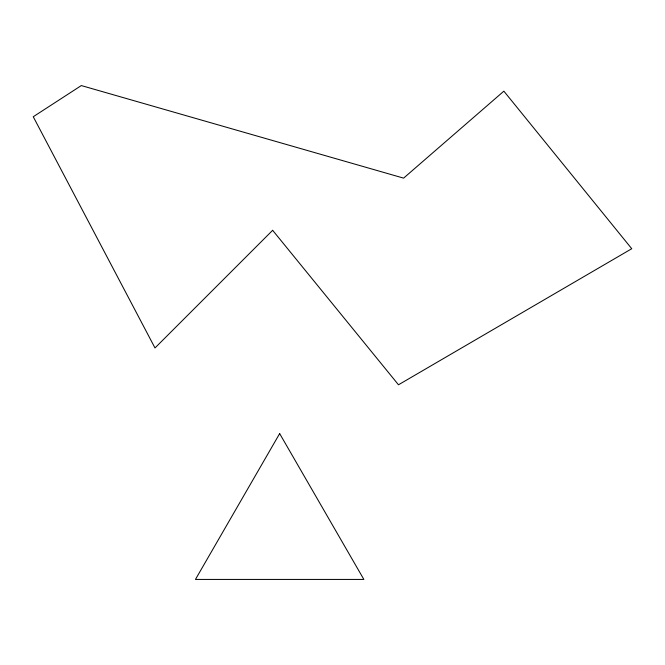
<?xml version="1.0" encoding="UTF-8"?>
<svg xmlns="http://www.w3.org/2000/svg" width="665" height="665" viewBox="0 0 665 665"><rect width="100%" height="100%" fill="white"/><g stroke="black" fill="none" stroke-linecap="round" stroke-linejoin="round"><path stroke-width="1" d="M279.657 433.588L195.452 579.431L363.863 579.431L279.657 433.588M272.65 230.306L154.995 347.953L33.25 116.741L81.313 85.569L403.605 178.129L503.862 91.163L631.75 248.718L398.485 384.786L272.65 230.306"/></g></svg>
